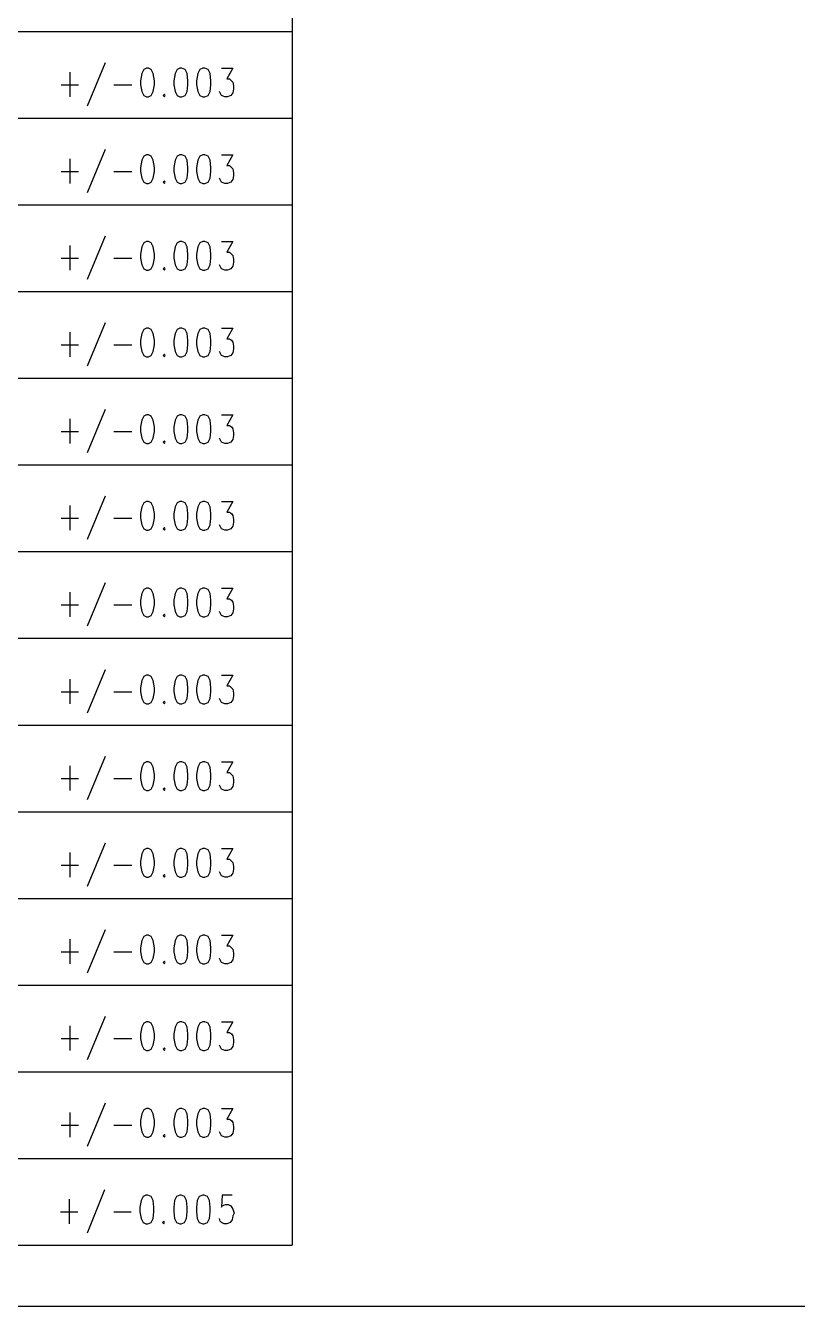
# Model space of a CAD drawing. Extents: x 11.9 to 28.1, y 10.8 to 21.2.
# Drawn here: x 22.159 to 23.316, y 10.799 to 12.72 of the extents above; entities that cross this region are included whole.
import ezdxf

# ---------------------------------------------------------------- set-up
doc = ezdxf.new("R2010")
doc.units = 0
doc.header["$MEASUREMENT"] = 0
doc.layers.add('LAYNR1', color=2, linetype='Continuous')

msp = doc.modelspace()

# ---------------------------------------------------------------- linework, layer by layer
at = {"layer": 'LAYNR1', "color": 7}
for points in [[(22.558, 13.881), (22.558, 10.891)], [(20.997, 12.711), (22.558, 12.711)], [(22.278, 12.664), (22.251, 12.599)], [(22.225, 12.65), (22.225, 12.613)], [(22.336, 12.654), (22.333, 12.648), (22.331, 12.637), (22.331, 12.631), (22.333, 12.621), (22.336, 12.615)], [(22.34, 12.656), (22.336, 12.654)], [(22.352, 12.637), (22.35, 12.648), (22.347, 12.654), (22.343, 12.656), (22.34, 12.656)], [(22.39, 12.656), (22.386, 12.654), (22.383, 12.648), (22.381, 12.637), (22.381, 12.631), (22.383, 12.621), (22.386, 12.615), (22.39, 12.613)], [(22.401, 12.648), (22.398, 12.654), (22.393, 12.656), (22.39, 12.656)], [(22.401, 12.621), (22.402, 12.631), (22.402, 12.637), (22.401, 12.648)], [(22.417, 12.648), (22.415, 12.637), (22.415, 12.631), (22.417, 12.621)], [(22.424, 12.656), (22.42, 12.654), (22.417, 12.648)], [(22.427, 12.613), (22.432, 12.615), (22.435, 12.621), (22.436, 12.631), (22.436, 12.637), (22.435, 12.648), (22.432, 12.654), (22.427, 12.656), (22.424, 12.656)], [(22.452, 12.656), (22.469, 12.656), (22.46, 12.64), (22.464, 12.64), (22.467, 12.637), (22.469, 12.635), (22.47, 12.629)], [(22.212, 12.631), (22.238, 12.631)], [(22.291, 12.631), (22.318, 12.631)], [(22.343, 12.613), (22.347, 12.615), (22.35, 12.621), (22.352, 12.631)], [(22.352, 12.631), (22.352, 12.637)], [(22.393, 12.613), (22.398, 12.615), (22.401, 12.621)], [(22.417, 12.621), (22.42, 12.615), (22.424, 12.613)], [(22.457, 12.613), (22.452, 12.615), (22.451, 12.617), (22.449, 12.621)], [(22.47, 12.629), (22.47, 12.625), (22.469, 12.619), (22.466, 12.615)], [(22.336, 12.615), (22.34, 12.613)], [(22.34, 12.613), (22.343, 12.613)], [(22.367, 12.617), (22.365, 12.615), (22.367, 12.613)], [(22.368, 12.615), (22.367, 12.617)], [(22.367, 12.613), (22.368, 12.615)], [(22.39, 12.613), (22.393, 12.613)], [(22.424, 12.613), (22.427, 12.613)], [(22.461, 12.613), (22.457, 12.613)], [(22.466, 12.615), (22.461, 12.613)], [(20.997, 12.581), (22.558, 12.581)], [(22.278, 12.534), (22.251, 12.469)], [(22.34, 12.526), (22.336, 12.524)], [(22.352, 12.507), (22.35, 12.518), (22.347, 12.524), (22.343, 12.526), (22.34, 12.526)], [(22.39, 12.526), (22.386, 12.524), (22.383, 12.518), (22.381, 12.507), (22.381, 12.501), (22.383, 12.491), (22.386, 12.485), (22.39, 12.483)], [(22.401, 12.518), (22.398, 12.524), (22.393, 12.526), (22.39, 12.526)], [(22.424, 12.526), (22.42, 12.524), (22.417, 12.518)], [(22.427, 12.483), (22.432, 12.485), (22.435, 12.491), (22.436, 12.501), (22.436, 12.507), (22.435, 12.518), (22.432, 12.524), (22.427, 12.526), (22.424, 12.526)], [(22.452, 12.526), (22.469, 12.526), (22.46, 12.51), (22.464, 12.51), (22.467, 12.507), (22.469, 12.505), (22.47, 12.499)], [(22.225, 12.52), (22.225, 12.483)], [(22.336, 12.524), (22.333, 12.518), (22.331, 12.507), (22.331, 12.501), (22.333, 12.491), (22.336, 12.485)], [(22.352, 12.501), (22.352, 12.507)], [(22.401, 12.491), (22.402, 12.501), (22.402, 12.507), (22.401, 12.518)], [(22.417, 12.518), (22.415, 12.507), (22.415, 12.501), (22.417, 12.491)], [(22.212, 12.501), (22.238, 12.501)], [(22.291, 12.501), (22.318, 12.501)], [(22.343, 12.483), (22.347, 12.485), (22.35, 12.491), (22.352, 12.501)], [(22.367, 12.487), (22.365, 12.485), (22.367, 12.483)], [(22.368, 12.485), (22.367, 12.487)], [(22.393, 12.483), (22.398, 12.485), (22.401, 12.491)], [(22.417, 12.491), (22.42, 12.485), (22.424, 12.483)], [(22.457, 12.483), (22.452, 12.485), (22.451, 12.487), (22.449, 12.491)], [(22.47, 12.499), (22.47, 12.495), (22.469, 12.489), (22.466, 12.485)], [(22.336, 12.485), (22.34, 12.483)], [(22.34, 12.483), (22.343, 12.483)], [(22.367, 12.483), (22.368, 12.485)], [(22.39, 12.483), (22.393, 12.483)], [(22.424, 12.483), (22.427, 12.483)], [(22.461, 12.483), (22.457, 12.483)], [(22.466, 12.485), (22.461, 12.483)], [(20.997, 12.451), (22.558, 12.451)], [(22.278, 12.404), (22.251, 12.339)], [(22.336, 12.394), (22.333, 12.388), (22.331, 12.377), (22.331, 12.371), (22.333, 12.361), (22.336, 12.355)], [(22.34, 12.396), (22.336, 12.394)], [(22.352, 12.377), (22.35, 12.388), (22.347, 12.394), (22.343, 12.396), (22.34, 12.396)], [(22.39, 12.396), (22.386, 12.394), (22.383, 12.388), (22.381, 12.377), (22.381, 12.371), (22.383, 12.361), (22.386, 12.355), (22.39, 12.353)], [(22.401, 12.388), (22.398, 12.394), (22.393, 12.396), (22.39, 12.396)], [(22.424, 12.396), (22.42, 12.394), (22.417, 12.388)], [(22.427, 12.353), (22.432, 12.355), (22.435, 12.361), (22.436, 12.371), (22.436, 12.377), (22.435, 12.388), (22.432, 12.394), (22.427, 12.396), (22.424, 12.396)], [(22.452, 12.396), (22.469, 12.396), (22.46, 12.38), (22.464, 12.38), (22.467, 12.377), (22.469, 12.375), (22.47, 12.369)], [(22.225, 12.39), (22.225, 12.353)], [(22.352, 12.371), (22.352, 12.377)], [(22.401, 12.361), (22.402, 12.371), (22.402, 12.377), (22.401, 12.388)], [(22.417, 12.388), (22.415, 12.377), (22.415, 12.371), (22.417, 12.361)], [(22.212, 12.371), (22.238, 12.371)], [(22.291, 12.371), (22.318, 12.371)], [(22.336, 12.355), (22.34, 12.353)], [(22.34, 12.353), (22.343, 12.353)], [(22.343, 12.353), (22.347, 12.355), (22.35, 12.361), (22.352, 12.371)], [(22.367, 12.357), (22.365, 12.355), (22.367, 12.353)], [(22.368, 12.355), (22.367, 12.357)], [(22.367, 12.353), (22.368, 12.355)], [(22.39, 12.353), (22.393, 12.353)], [(22.393, 12.353), (22.398, 12.355), (22.401, 12.361)], [(22.417, 12.361), (22.42, 12.355), (22.424, 12.353)], [(22.424, 12.353), (22.427, 12.353)], [(22.457, 12.353), (22.452, 12.355), (22.451, 12.357), (22.449, 12.361)], [(22.461, 12.353), (22.457, 12.353)], [(22.466, 12.355), (22.461, 12.353)], [(22.47, 12.369), (22.47, 12.365), (22.469, 12.359), (22.466, 12.355)], [(20.997, 12.321), (22.558, 12.321)], [(22.225, 12.26), (22.225, 12.223)], [(22.278, 12.274), (22.251, 12.209)], [(22.336, 12.264), (22.333, 12.258), (22.331, 12.248), (22.331, 12.241), (22.333, 12.231), (22.336, 12.225)], [(22.34, 12.266), (22.336, 12.264)], [(22.352, 12.248), (22.35, 12.258), (22.347, 12.264), (22.343, 12.266), (22.34, 12.266)], [(22.39, 12.266), (22.386, 12.264), (22.383, 12.258), (22.381, 12.248), (22.381, 12.241), (22.383, 12.231), (22.386, 12.225), (22.39, 12.223)], [(22.401, 12.258), (22.398, 12.264), (22.393, 12.266), (22.39, 12.266)], [(22.401, 12.231), (22.402, 12.241), (22.402, 12.248), (22.401, 12.258)], [(22.417, 12.258), (22.415, 12.248), (22.415, 12.241), (22.417, 12.231)], [(22.424, 12.266), (22.42, 12.264), (22.417, 12.258)], [(22.427, 12.223), (22.432, 12.225), (22.435, 12.231), (22.436, 12.241), (22.436, 12.248), (22.435, 12.258), (22.432, 12.264), (22.427, 12.266), (22.424, 12.266)], [(22.452, 12.266), (22.469, 12.266), (22.46, 12.25), (22.464, 12.25), (22.467, 12.248), (22.469, 12.245), (22.47, 12.239)], [(22.212, 12.241), (22.238, 12.241)], [(22.291, 12.241), (22.318, 12.241)], [(22.343, 12.223), (22.347, 12.225), (22.35, 12.231), (22.352, 12.241)], [(22.352, 12.241), (22.352, 12.248)], [(22.47, 12.239), (22.47, 12.235), (22.469, 12.229), (22.466, 12.225)], [(22.336, 12.225), (22.34, 12.223)], [(22.34, 12.223), (22.343, 12.223)], [(22.367, 12.227), (22.365, 12.225), (22.367, 12.223)], [(22.368, 12.225), (22.367, 12.227)], [(22.367, 12.223), (22.368, 12.225)], [(22.39, 12.223), (22.393, 12.223)], [(22.393, 12.223), (22.398, 12.225), (22.401, 12.231)], [(22.417, 12.231), (22.42, 12.225), (22.424, 12.223)], [(22.424, 12.223), (22.427, 12.223)], [(22.457, 12.223), (22.452, 12.225), (22.451, 12.227), (22.449, 12.231)], [(22.461, 12.223), (22.457, 12.223)], [(22.466, 12.225), (22.461, 12.223)], [(20.997, 12.191), (22.558, 12.191)], [(22.278, 12.144), (22.251, 12.079)], [(22.225, 12.13), (22.225, 12.093)], [(22.336, 12.134), (22.333, 12.128), (22.331, 12.118), (22.331, 12.111), (22.333, 12.101), (22.336, 12.095)], [(22.34, 12.136), (22.336, 12.134)], [(22.352, 12.118), (22.35, 12.128), (22.347, 12.134), (22.343, 12.136), (22.34, 12.136)], [(22.39, 12.136), (22.386, 12.134), (22.383, 12.128), (22.381, 12.118), (22.381, 12.111), (22.383, 12.101), (22.386, 12.095), (22.39, 12.093)], [(22.401, 12.128), (22.398, 12.134), (22.393, 12.136), (22.39, 12.136)], [(22.401, 12.101), (22.402, 12.111), (22.402, 12.118), (22.401, 12.128)], [(22.417, 12.128), (22.415, 12.118), (22.415, 12.111), (22.417, 12.101)], [(22.424, 12.136), (22.42, 12.134), (22.417, 12.128)], [(22.427, 12.093), (22.432, 12.095), (22.435, 12.101), (22.436, 12.111), (22.436, 12.118), (22.435, 12.128), (22.432, 12.134), (22.427, 12.136), (22.424, 12.136)], [(22.452, 12.136), (22.469, 12.136), (22.46, 12.12), (22.464, 12.12), (22.467, 12.118), (22.469, 12.115), (22.47, 12.109)], [(22.212, 12.111), (22.238, 12.111)], [(22.291, 12.111), (22.318, 12.111)], [(22.343, 12.093), (22.347, 12.095), (22.35, 12.101), (22.352, 12.111)], [(22.352, 12.111), (22.352, 12.118)], [(22.47, 12.109), (22.47, 12.105), (22.469, 12.099), (22.466, 12.095)], [(22.336, 12.095), (22.34, 12.093)], [(22.34, 12.093), (22.343, 12.093)], [(22.367, 12.097), (22.365, 12.095), (22.367, 12.093)], [(22.368, 12.095), (22.367, 12.097)], [(22.367, 12.093), (22.368, 12.095)], [(22.39, 12.093), (22.393, 12.093)], [(22.393, 12.093), (22.398, 12.095), (22.401, 12.101)], [(22.417, 12.101), (22.42, 12.095), (22.424, 12.093)], [(22.424, 12.093), (22.427, 12.093)], [(22.457, 12.093), (22.452, 12.095), (22.451, 12.097), (22.449, 12.101)], [(22.461, 12.093), (22.457, 12.093)], [(22.466, 12.095), (22.461, 12.093)], [(20.997, 12.061), (22.558, 12.061)], [(22.278, 12.014), (22.251, 11.949)], [(22.225, 12), (22.225, 11.963)], [(22.336, 12.004), (22.333, 11.998), (22.331, 11.988), (22.331, 11.981), (22.333, 11.971), (22.336, 11.965)], [(22.34, 12.006), (22.336, 12.004)], [(22.352, 11.988), (22.35, 11.998), (22.347, 12.004), (22.343, 12.006), (22.34, 12.006)], [(22.352, 11.981), (22.352, 11.988)], [(22.39, 12.006), (22.386, 12.004), (22.383, 11.998), (22.381, 11.988), (22.381, 11.981), (22.383, 11.971), (22.386, 11.965), (22.39, 11.963)], [(22.401, 11.998), (22.398, 12.004), (22.393, 12.006), (22.39, 12.006)], [(22.401, 11.971), (22.402, 11.981), (22.402, 11.988), (22.401, 11.998)], [(22.417, 11.998), (22.415, 11.988), (22.415, 11.981), (22.417, 11.971)], [(22.424, 12.006), (22.42, 12.004), (22.417, 11.998)], [(22.427, 11.963), (22.432, 11.965), (22.435, 11.971), (22.436, 11.981), (22.436, 11.988), (22.435, 11.998), (22.432, 12.004), (22.427, 12.006), (22.424, 12.006)], [(22.452, 12.006), (22.469, 12.006), (22.46, 11.99), (22.464, 11.99), (22.467, 11.988), (22.469, 11.985), (22.47, 11.979)], [(22.212, 11.981), (22.238, 11.981)], [(22.291, 11.981), (22.318, 11.981)], [(22.343, 11.963), (22.347, 11.965), (22.35, 11.971), (22.352, 11.981)], [(22.393, 11.963), (22.398, 11.965), (22.401, 11.971)], [(22.417, 11.971), (22.42, 11.965), (22.424, 11.963)], [(22.457, 11.963), (22.452, 11.965), (22.451, 11.967), (22.449, 11.971)], [(22.47, 11.979), (22.47, 11.975), (22.469, 11.969), (22.466, 11.965)], [(22.336, 11.965), (22.34, 11.963)], [(22.34, 11.963), (22.343, 11.963)], [(22.367, 11.967), (22.365, 11.965), (22.367, 11.963)], [(22.368, 11.965), (22.367, 11.967)], [(22.367, 11.963), (22.368, 11.965)], [(22.39, 11.963), (22.393, 11.963)], [(22.424, 11.963), (22.427, 11.963)], [(22.461, 11.963), (22.457, 11.963)], [(22.466, 11.965), (22.461, 11.963)], [(20.997, 11.931), (22.558, 11.931)], [(22.278, 11.884), (22.251, 11.819)], [(22.336, 11.874), (22.333, 11.868), (22.331, 11.858), (22.331, 11.851), (22.333, 11.841), (22.336, 11.835)], [(22.34, 11.876), (22.336, 11.874)], [(22.352, 11.858), (22.35, 11.868), (22.347, 11.874), (22.343, 11.876), (22.34, 11.876)], [(22.39, 11.876), (22.386, 11.874), (22.383, 11.868), (22.381, 11.858), (22.381, 11.851), (22.383, 11.841), (22.386, 11.835), (22.39, 11.833)], [(22.401, 11.868), (22.398, 11.874), (22.393, 11.876), (22.39, 11.876)], [(22.424, 11.876), (22.42, 11.874), (22.417, 11.868)], [(22.427, 11.833), (22.432, 11.835), (22.435, 11.841), (22.436, 11.851), (22.436, 11.858), (22.435, 11.868), (22.432, 11.874), (22.427, 11.876), (22.424, 11.876)], [(22.452, 11.876), (22.469, 11.876), (22.46, 11.86), (22.464, 11.86), (22.467, 11.858), (22.469, 11.855), (22.47, 11.849)], [(22.225, 11.87), (22.225, 11.833)], [(22.352, 11.851), (22.352, 11.858)], [(22.401, 11.841), (22.402, 11.851), (22.402, 11.858), (22.401, 11.868)], [(22.417, 11.868), (22.415, 11.858), (22.415, 11.851), (22.417, 11.841)], [(22.212, 11.851), (22.238, 11.851)], [(22.291, 11.851), (22.318, 11.851)], [(22.336, 11.835), (22.34, 11.833)], [(22.343, 11.833), (22.347, 11.835), (22.35, 11.841), (22.352, 11.851)], [(22.367, 11.837), (22.365, 11.835), (22.367, 11.833)], [(22.368, 11.835), (22.367, 11.837)], [(22.367, 11.833), (22.368, 11.835)], [(22.393, 11.833), (22.398, 11.835), (22.401, 11.841)], [(22.417, 11.841), (22.42, 11.835), (22.424, 11.833)], [(22.457, 11.833), (22.452, 11.835), (22.451, 11.837), (22.449, 11.841)], [(22.466, 11.835), (22.461, 11.833)], [(22.47, 11.849), (22.47, 11.845), (22.469, 11.839), (22.466, 11.835)], [(22.34, 11.833), (22.343, 11.833)], [(22.39, 11.833), (22.393, 11.833)], [(22.424, 11.833), (22.427, 11.833)], [(22.461, 11.833), (22.457, 11.833)], [(20.997, 11.801), (22.558, 11.801)], [(22.225, 11.74), (22.225, 11.703)], [(22.278, 11.754), (22.251, 11.689)], [(22.336, 11.744), (22.333, 11.738), (22.331, 11.727), (22.331, 11.721), (22.333, 11.711), (22.336, 11.705)], [(22.34, 11.746), (22.336, 11.744)], [(22.352, 11.727), (22.35, 11.738), (22.347, 11.744), (22.343, 11.746), (22.34, 11.746)], [(22.39, 11.746), (22.386, 11.744), (22.383, 11.738), (22.381, 11.727), (22.381, 11.721), (22.383, 11.711), (22.386, 11.705), (22.39, 11.703)], [(22.401, 11.738), (22.398, 11.744), (22.393, 11.746), (22.39, 11.746)], [(22.401, 11.711), (22.402, 11.721), (22.402, 11.727), (22.401, 11.738)], [(22.417, 11.738), (22.415, 11.727), (22.415, 11.721), (22.417, 11.711)], [(22.424, 11.746), (22.42, 11.744), (22.417, 11.738)], [(22.427, 11.703), (22.432, 11.705), (22.435, 11.711), (22.436, 11.721), (22.436, 11.727), (22.435, 11.738), (22.432, 11.744), (22.427, 11.746), (22.424, 11.746)], [(22.452, 11.746), (22.469, 11.746), (22.46, 11.73), (22.464, 11.73), (22.467, 11.727), (22.469, 11.725), (22.47, 11.719)], [(22.212, 11.721), (22.238, 11.721)], [(22.291, 11.721), (22.318, 11.721)], [(22.343, 11.703), (22.347, 11.705), (22.35, 11.711), (22.352, 11.721)], [(22.352, 11.721), (22.352, 11.727)], [(22.47, 11.719), (22.47, 11.715), (22.469, 11.709), (22.466, 11.705)], [(22.336, 11.705), (22.34, 11.703)], [(22.34, 11.703), (22.343, 11.703)], [(22.367, 11.707), (22.365, 11.705), (22.367, 11.703)], [(22.368, 11.705), (22.367, 11.707)], [(22.367, 11.703), (22.368, 11.705)], [(22.39, 11.703), (22.393, 11.703)], [(22.393, 11.703), (22.398, 11.705), (22.401, 11.711)], [(22.417, 11.711), (22.42, 11.705), (22.424, 11.703)], [(22.424, 11.703), (22.427, 11.703)], [(22.457, 11.703), (22.452, 11.705), (22.451, 11.707), (22.449, 11.711)], [(22.461, 11.703), (22.457, 11.703)], [(22.466, 11.705), (22.461, 11.703)], [(20.997, 11.671), (22.558, 11.671)], [(22.278, 11.624), (22.251, 11.559)], [(22.225, 11.61), (22.225, 11.573)], [(22.336, 11.614), (22.333, 11.608), (22.331, 11.597), (22.331, 11.591), (22.333, 11.581), (22.336, 11.575)], [(22.34, 11.616), (22.336, 11.614)], [(22.352, 11.597), (22.35, 11.608), (22.347, 11.614), (22.343, 11.616), (22.34, 11.616)], [(22.39, 11.616), (22.386, 11.614), (22.383, 11.608), (22.381, 11.597), (22.381, 11.591), (22.383, 11.581), (22.386, 11.575), (22.39, 11.573)], [(22.401, 11.608), (22.398, 11.614), (22.393, 11.616), (22.39, 11.616)], [(22.401, 11.581), (22.402, 11.591), (22.402, 11.597), (22.401, 11.608)], [(22.417, 11.608), (22.415, 11.597), (22.415, 11.591), (22.417, 11.581)], [(22.424, 11.616), (22.42, 11.614), (22.417, 11.608)], [(22.427, 11.573), (22.432, 11.575), (22.435, 11.581), (22.436, 11.591), (22.436, 11.597), (22.435, 11.608), (22.432, 11.614), (22.427, 11.616), (22.424, 11.616)], [(22.452, 11.616), (22.469, 11.616), (22.46, 11.6), (22.464, 11.6), (22.467, 11.597), (22.469, 11.595), (22.47, 11.589)], [(22.212, 11.591), (22.238, 11.591)], [(22.291, 11.591), (22.318, 11.591)], [(22.343, 11.573), (22.347, 11.575), (22.35, 11.581), (22.352, 11.591)], [(22.352, 11.591), (22.352, 11.597)], [(22.47, 11.589), (22.47, 11.585), (22.469, 11.579), (22.466, 11.575)], [(22.336, 11.575), (22.34, 11.573)], [(22.34, 11.573), (22.343, 11.573)], [(22.367, 11.577), (22.365, 11.575), (22.367, 11.573)], [(22.368, 11.575), (22.367, 11.577)], [(22.367, 11.573), (22.368, 11.575)], [(22.39, 11.573), (22.393, 11.573)], [(22.393, 11.573), (22.398, 11.575), (22.401, 11.581)], [(22.417, 11.581), (22.42, 11.575), (22.424, 11.573)], [(22.424, 11.573), (22.427, 11.573)], [(22.457, 11.573), (22.452, 11.575), (22.451, 11.577), (22.449, 11.581)], [(22.461, 11.573), (22.457, 11.573)], [(22.466, 11.575), (22.461, 11.573)], [(20.997, 11.541), (22.558, 11.541)], [(22.278, 11.494), (22.251, 11.429)], [(22.225, 11.48), (22.225, 11.443)], [(22.336, 11.484), (22.333, 11.478), (22.331, 11.467), (22.331, 11.461), (22.333, 11.451), (22.336, 11.445)], [(22.34, 11.486), (22.336, 11.484)], [(22.352, 11.467), (22.35, 11.478), (22.347, 11.484), (22.343, 11.486), (22.34, 11.486)], [(22.39, 11.486), (22.386, 11.484), (22.383, 11.478), (22.381, 11.467), (22.381, 11.461), (22.383, 11.451), (22.386, 11.445), (22.39, 11.443)], [(22.401, 11.478), (22.398, 11.484), (22.393, 11.486), (22.39, 11.486)], [(22.401, 11.451), (22.402, 11.461), (22.402, 11.467), (22.401, 11.478)], [(22.417, 11.478), (22.415, 11.467), (22.415, 11.461), (22.417, 11.451)], [(22.424, 11.486), (22.42, 11.484), (22.417, 11.478)], [(22.427, 11.443), (22.432, 11.445), (22.435, 11.451), (22.436, 11.461), (22.436, 11.467), (22.435, 11.478), (22.432, 11.484), (22.427, 11.486), (22.424, 11.486)], [(22.452, 11.486), (22.469, 11.486), (22.46, 11.47), (22.464, 11.47), (22.467, 11.467), (22.469, 11.465), (22.47, 11.459)], [(22.212, 11.461), (22.238, 11.461)], [(22.291, 11.461), (22.318, 11.461)], [(22.343, 11.443), (22.347, 11.445), (22.35, 11.451), (22.352, 11.461)], [(22.352, 11.461), (22.352, 11.467)], [(22.393, 11.443), (22.398, 11.445), (22.401, 11.451)], [(22.417, 11.451), (22.42, 11.445), (22.424, 11.443)], [(22.457, 11.443), (22.452, 11.445), (22.451, 11.447), (22.449, 11.451)], [(22.47, 11.459), (22.47, 11.455), (22.469, 11.449), (22.466, 11.445)], [(22.336, 11.445), (22.34, 11.443)], [(22.34, 11.443), (22.343, 11.443)], [(22.367, 11.447), (22.365, 11.445), (22.367, 11.443)], [(22.368, 11.445), (22.367, 11.447)], [(22.367, 11.443), (22.368, 11.445)], [(22.39, 11.443), (22.393, 11.443)], [(22.424, 11.443), (22.427, 11.443)], [(22.461, 11.443), (22.457, 11.443)], [(22.466, 11.445), (22.461, 11.443)], [(20.997, 11.411), (22.558, 11.411)], [(22.278, 11.364), (22.251, 11.299)], [(22.336, 11.354), (22.333, 11.348), (22.331, 11.337), (22.331, 11.331), (22.333, 11.321), (22.336, 11.315)], [(22.34, 11.356), (22.336, 11.354)], [(22.352, 11.337), (22.35, 11.348), (22.347, 11.354), (22.343, 11.356), (22.34, 11.356)], [(22.39, 11.356), (22.386, 11.354), (22.383, 11.348), (22.381, 11.337), (22.381, 11.331), (22.383, 11.321), (22.386, 11.315), (22.39, 11.313)], [(22.401, 11.348), (22.398, 11.354), (22.393, 11.356), (22.39, 11.356)], [(22.424, 11.356), (22.42, 11.354), (22.417, 11.348)], [(22.427, 11.313), (22.432, 11.315), (22.435, 11.321), (22.436, 11.331), (22.436, 11.337), (22.435, 11.348), (22.432, 11.354), (22.427, 11.356), (22.424, 11.356)], [(22.452, 11.356), (22.469, 11.356), (22.46, 11.34), (22.464, 11.34), (22.467, 11.337), (22.469, 11.335), (22.47, 11.329)], [(22.225, 11.35), (22.225, 11.313)], [(22.352, 11.331), (22.352, 11.337)], [(22.401, 11.321), (22.402, 11.331), (22.402, 11.337), (22.401, 11.348)], [(22.417, 11.348), (22.415, 11.337), (22.415, 11.331), (22.417, 11.321)], [(22.212, 11.331), (22.238, 11.331)], [(22.291, 11.331), (22.318, 11.331)], [(22.336, 11.315), (22.34, 11.313)], [(22.343, 11.313), (22.347, 11.315), (22.35, 11.321), (22.352, 11.331)], [(22.367, 11.317), (22.365, 11.315), (22.367, 11.313)], [(22.368, 11.315), (22.367, 11.317)], [(22.367, 11.313), (22.368, 11.315)], [(22.393, 11.313), (22.398, 11.315), (22.401, 11.321)], [(22.417, 11.321), (22.42, 11.315), (22.424, 11.313)], [(22.457, 11.313), (22.452, 11.315), (22.451, 11.317), (22.449, 11.321)], [(22.466, 11.315), (22.461, 11.313)], [(22.47, 11.329), (22.47, 11.325), (22.469, 11.319), (22.466, 11.315)], [(22.34, 11.313), (22.343, 11.313)], [(22.39, 11.313), (22.393, 11.313)], [(22.424, 11.313), (22.427, 11.313)], [(22.461, 11.313), (22.457, 11.313)], [(20.997, 11.281), (22.558, 11.281)], [(22.225, 11.22), (22.225, 11.183)], [(22.278, 11.234), (22.251, 11.169)], [(22.336, 11.224), (22.333, 11.218), (22.331, 11.208), (22.331, 11.201), (22.333, 11.191), (22.336, 11.185)], [(22.34, 11.226), (22.336, 11.224)], [(22.352, 11.208), (22.35, 11.218), (22.347, 11.224), (22.343, 11.226), (22.34, 11.226)], [(22.39, 11.226), (22.386, 11.224), (22.383, 11.218), (22.381, 11.208), (22.381, 11.201), (22.383, 11.191), (22.386, 11.185), (22.39, 11.183)], [(22.401, 11.218), (22.398, 11.224), (22.393, 11.226), (22.39, 11.226)], [(22.424, 11.226), (22.42, 11.224), (22.417, 11.218)], [(22.427, 11.183), (22.432, 11.185), (22.435, 11.191), (22.436, 11.201), (22.436, 11.208), (22.435, 11.218), (22.432, 11.224), (22.427, 11.226), (22.424, 11.226)], [(22.452, 11.226), (22.469, 11.226), (22.46, 11.21), (22.464, 11.21), (22.467, 11.208), (22.469, 11.205), (22.47, 11.199)], [(22.212, 11.201), (22.238, 11.201)], [(22.291, 11.201), (22.318, 11.201)], [(22.343, 11.183), (22.347, 11.185), (22.35, 11.191), (22.352, 11.201)], [(22.352, 11.201), (22.352, 11.208)], [(22.401, 11.191), (22.402, 11.201), (22.402, 11.208), (22.401, 11.218)], [(22.417, 11.218), (22.415, 11.208), (22.415, 11.201), (22.417, 11.191)], [(22.336, 11.185), (22.34, 11.183)], [(22.34, 11.183), (22.343, 11.183)], [(22.367, 11.187), (22.365, 11.185), (22.367, 11.183)], [(22.368, 11.185), (22.367, 11.187)], [(22.367, 11.183), (22.368, 11.185)], [(22.39, 11.183), (22.393, 11.183)], [(22.393, 11.183), (22.398, 11.185), (22.401, 11.191)], [(22.417, 11.191), (22.42, 11.185), (22.424, 11.183)], [(22.424, 11.183), (22.427, 11.183)], [(22.457, 11.183), (22.452, 11.185), (22.451, 11.187), (22.449, 11.191)], [(22.461, 11.183), (22.457, 11.183)], [(22.466, 11.185), (22.461, 11.183)], [(22.47, 11.199), (22.47, 11.195), (22.469, 11.189), (22.466, 11.185)], [(20.997, 11.151), (22.558, 11.151)], [(22.278, 11.104), (22.251, 11.039)], [(22.225, 11.09), (22.225, 11.053)], [(22.336, 11.094), (22.333, 11.088), (22.331, 11.078), (22.331, 11.071), (22.333, 11.061), (22.336, 11.055)], [(22.34, 11.096), (22.336, 11.094)], [(22.352, 11.078), (22.35, 11.088), (22.347, 11.094), (22.343, 11.096), (22.34, 11.096)], [(22.39, 11.096), (22.386, 11.094), (22.383, 11.088), (22.381, 11.078), (22.381, 11.071), (22.383, 11.061), (22.386, 11.055), (22.39, 11.053)], [(22.401, 11.088), (22.398, 11.094), (22.393, 11.096), (22.39, 11.096)], [(22.401, 11.061), (22.402, 11.071), (22.402, 11.078), (22.401, 11.088)], [(22.417, 11.088), (22.415, 11.078), (22.415, 11.071), (22.417, 11.061)], [(22.424, 11.096), (22.42, 11.094), (22.417, 11.088)], [(22.427, 11.053), (22.432, 11.055), (22.435, 11.061), (22.436, 11.071), (22.436, 11.078), (22.435, 11.088), (22.432, 11.094), (22.427, 11.096), (22.424, 11.096)], [(22.452, 11.096), (22.469, 11.096), (22.46, 11.08), (22.464, 11.08), (22.467, 11.078), (22.469, 11.075), (22.47, 11.069)], [(22.212, 11.071), (22.238, 11.071)], [(22.291, 11.071), (22.318, 11.071)], [(22.343, 11.053), (22.347, 11.055), (22.35, 11.061), (22.352, 11.071)], [(22.352, 11.071), (22.352, 11.078)], [(22.47, 11.069), (22.47, 11.065), (22.469, 11.059), (22.466, 11.055)], [(22.336, 11.055), (22.34, 11.053)], [(22.34, 11.053), (22.343, 11.053)], [(22.367, 11.057), (22.365, 11.055), (22.367, 11.053)], [(22.368, 11.055), (22.367, 11.057)], [(22.367, 11.053), (22.368, 11.055)], [(22.39, 11.053), (22.393, 11.053)], [(22.393, 11.053), (22.398, 11.055), (22.401, 11.061)], [(22.417, 11.061), (22.42, 11.055), (22.424, 11.053)], [(22.424, 11.053), (22.427, 11.053)], [(22.457, 11.053), (22.452, 11.055), (22.451, 11.057), (22.449, 11.061)], [(22.461, 11.053), (22.457, 11.053)], [(22.466, 11.055), (22.461, 11.053)], [(20.997, 11.021), (22.558, 11.021)], [(22.277, 10.974), (22.251, 10.909)], [(22.224, 10.96), (22.224, 10.923)], [(22.339, 10.966), (22.335, 10.964), (22.332, 10.958), (22.33, 10.948), (22.33, 10.941), (22.332, 10.931), (22.335, 10.925), (22.339, 10.923)], [(22.342, 10.923), (22.347, 10.925), (22.35, 10.931), (22.351, 10.941), (22.351, 10.948), (22.35, 10.958), (22.347, 10.964), (22.342, 10.966), (22.339, 10.966)], [(22.39, 10.966), (22.385, 10.964), (22.382, 10.958), (22.381, 10.948), (22.381, 10.941), (22.382, 10.931), (22.385, 10.925), (22.39, 10.923)], [(22.392, 10.923), (22.397, 10.925), (22.4, 10.931), (22.401, 10.941), (22.401, 10.948), (22.4, 10.958), (22.397, 10.964), (22.392, 10.966), (22.39, 10.966)], [(22.424, 10.966), (22.419, 10.964), (22.416, 10.958), (22.415, 10.948), (22.415, 10.941), (22.416, 10.931), (22.419, 10.925), (22.424, 10.923)], [(22.426, 10.923), (22.431, 10.925), (22.434, 10.931), (22.435, 10.941), (22.435, 10.948), (22.434, 10.958), (22.431, 10.964), (22.426, 10.966), (22.424, 10.966)], [(22.468, 10.966), (22.453, 10.966), (22.452, 10.948), (22.453, 10.95), (22.458, 10.952), (22.462, 10.952), (22.466, 10.95), (22.469, 10.945), (22.471, 10.939)], [(22.211, 10.941), (22.237, 10.941)], [(22.291, 10.941), (22.317, 10.941)], [(22.456, 10.923), (22.452, 10.925), (22.45, 10.927), (22.449, 10.931)], [(22.471, 10.939), (22.469, 10.935), (22.468, 10.929), (22.465, 10.925), (22.46, 10.923)], [(22.339, 10.923), (22.342, 10.923)], [(22.366, 10.927), (22.364, 10.925), (22.366, 10.923)], [(22.366, 10.923), (22.367, 10.925), (22.366, 10.927)], [(22.39, 10.923), (22.392, 10.923)], [(22.424, 10.923), (22.426, 10.923)], [(22.46, 10.923), (22.456, 10.923)], [(20.997, 10.891), (22.558, 10.891)], [(28.093, 10.799), (11.892, 10.799)]]:
    msp.add_lwpolyline(points, dxfattribs=at)

doc.saveas('drawing.dxf')
